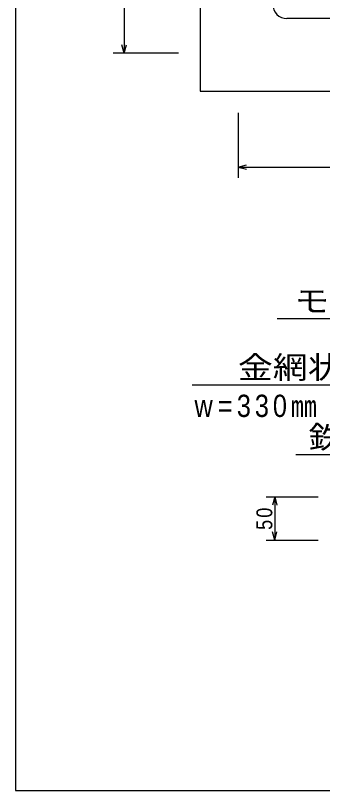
# Model space of a CAD drawing. Units: millimetres at full size, sheet at 1:20, with parts at other scales. Extents: x -7610 to 7610, y -5340 to 5340.
# Drawn here: x -7610 to -6197, y -5340 to -1768 of the extents above; entities that cross this region are included whole.
import ezdxf
from ezdxf.enums import TextEntityAlignment as Align

# ---------------------------------------------------------------- set-up
doc = ezdxf.new("R2010")
doc.units = ezdxf.units.MM
doc.header["$LTSCALE"] = 20
for name, color, linetype in [('0-0_枠', 5, 'Continuous'), ('0-6_寸法', 7, 'Continuous'), ('2-7_寸法', 7, 'Continuous'), ('2-8_名称', 7, 'Continuous'), ('3-0', 2, 'Continuous')]:
    doc.layers.add(name, color=color, linetype=linetype)
doc.styles.add('HGPｺﾞｼｯｸE', font='')
doc.styles.get('HGPｺﾞｼｯｸE').set_extended_font_data('HGPｺﾞｼｯｸE')

msp = doc.modelspace()

# ---------------------------------------------------------------- linework, layer by layer
at = {"layer": '0-0_枠'}
for p, q in [((-6760, 3308.63), (-6760, -2116.37)), ((-5309.4, -1781.97), (-6360.6, -1781.97)), ((-6760, -2116.37), (-2740.35, -2116.37))]:
    msp.add_line(p, q, dxfattribs=at)
msp.add_arc((-6360.6, -1716.97), 65, 180, 270, dxfattribs=at)
at = {"layer": '0-6_寸法'}
for p, q in [((-7110, -441.37), (-7110, -1941.37)), ((-7110, -1941.37), (-7120.35, -1902.74)), ((-7110, -1941.37), (-7099.65, -1902.74)), ((-6860, -1941.37), (-7160, -1941.37)), ((-6585, -2216.37), (-6585, -2516.37)), ((-6585, -2466.37), (-6546.36, -2456.02)), ((-6585, -2466.37), (-6546.36, -2476.73))]:
    msp.add_line(p, q, dxfattribs=at)
msp.add_lwpolyline([(-6585, -2466.37), (-5085, -2466.37), (-3585, -2466.37)], dxfattribs=at)
at = {"layer": '2-7_寸法'}
for p, q in [((-6456.58, -3986.34), (-6216.58, -3986.34)), ((-6416.58, -3986.34), (-6426.93, -4024.98)), ((-6416.58, -3986.34), (-6416.58, -4186.34)), ((-6416.58, -3986.34), (-6406.23, -4024.98)), ((-6416.58, -4186.34), (-6426.93, -4147.7)), ((-6416.58, -4186.34), (-6406.23, -4147.7)), ((-6456.58, -4186.34), (-6216.58, -4186.34))]:
    msp.add_line(p, q, dxfattribs=at)
at = {"layer": '2-8_名称'}
for p, q in [((-5305.99, -3165.38), (-6405.99, -3165.38)), ((-5595.98, -3471.8), (-6795.98, -3471.8)), ((-5743.63, -3793.3), (-6318.63, -3793.3))]:
    msp.add_line(p, q, dxfattribs=at)
at = {"layer": '3-0', "color": 1}
msp.add_lwpolyline([(-7610, 5340), (-7610, -5340), (7610, -5340), (7610, 5340)], dxfattribs=at)

# ---------------------------------------------------------------- texts
at = {"layer": '2-7_寸法', "color": 3, "insert": (-6426.58, -4138.84), "char_height": 73.31, "attachment_point": 7, "rotation": 90, "style": 'HGPｺﾞｼｯｸE'}
msp.add_mtext('\\T1.21;\\W0.85;50', dxfattribs=at)
at = {"layer": '2-8_名称', "color": 2, "style": 'HGPｺﾞｼｯｸE', "width": 1.15}
for s, p in [('モルタル吹付', (-6325.99, -3165.38)), ('金網状型枠', (-6585.98, -3471.8)), ('鉄筋受', (-6261.13, -3793.3))]:
    msp.add_text(s, height=102.6, dxfattribs=at).set_placement(p, align=Align.BOTTOM_LEFT)
at = {"layer": '2-8_名称', "color": 2, "insert": (-6785.98, -3619.8), "char_height": 102.6, "attachment_point": 7, "style": 'HGPｺﾞｼｯｸE'}
msp.add_mtext('\\T1.28;\\W0.85;w=330㎜\\~h=140㎜', dxfattribs=at)

doc.saveas('drawing.dxf')
